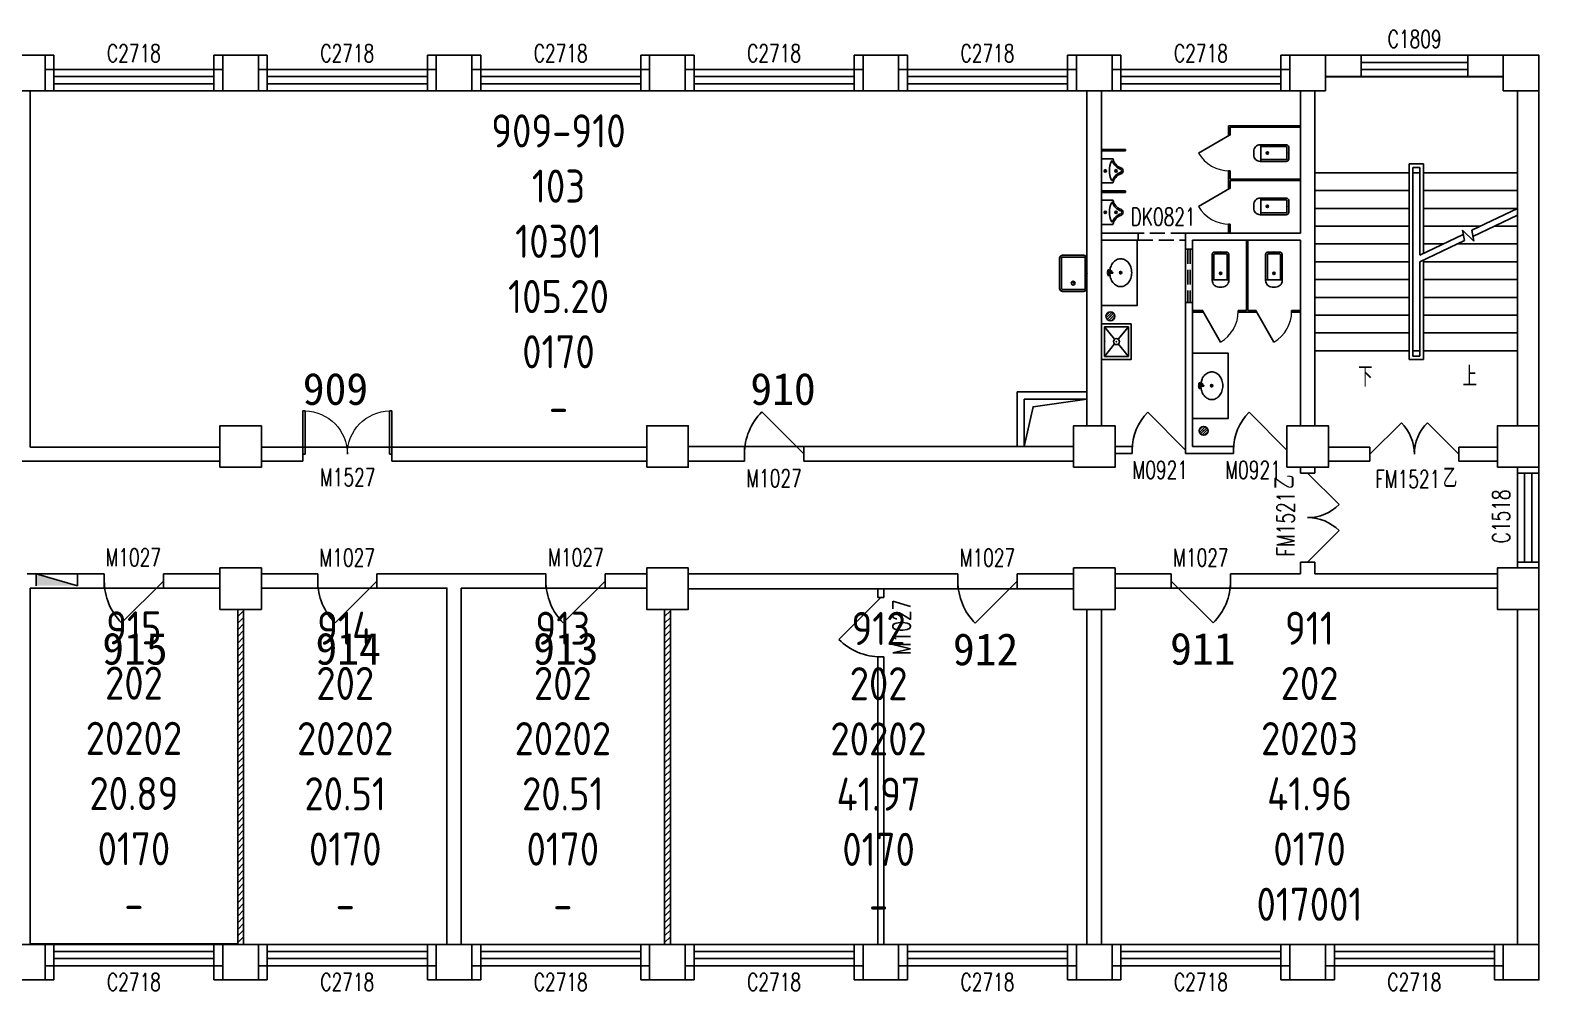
# Model space of a CAD drawing. Extents: x 246802 to 341426, y 15617 to 32064.
# Drawn here: x 315976 to 341426, y 15857 to 32064 of the extents above; entities that cross this region are included whole.
import ezdxf

# ---------------------------------------------------------------- set-up
doc = ezdxf.new("R2010")
doc.units = 0
doc.header["$LTSCALE"] = 1000
doc.header["$MEASUREMENT"] = 0
doc.linetypes.add('DASH', pattern=[0.35, 0.25, -0.1])
for name, color, linetype in [('body', 30, 'Continuous'), ('GROS', 6, 'Continuous'), ('name', 1, 'Continuous'), ('RM$', 5, 'Continuous'), ('RM$TXT', 5, 'Continuous')]:
    doc.layers.add(name, color=color, linetype=linetype)
doc.layers.get('0').freeze()
doc.styles.add('_TCH_DIM', font='SIMPLEX', dxfattribs={"bigfont": 'GBCBIG'})
doc.styles.add('_TCH_WINDOW', font='SIMPLEX', dxfattribs={"bigfont": 'GBCBIG'})
doc.styles.get("Standard").update_dxf_attribs({"font": 'gbenor.shx', "bigfont": 'gbcbig.shx'})

# ---------------------------------------------------------------- blocks, each defined once
blk = doc.blocks.new('_FZHK')
blk.add_lwpolyline([(-0.5, -0.5), (0.5, -0.5), (0.5, 0.5), (-0.5, 0.5)], close=True)
blk = doc.blocks.new('$DorLib2D$00000114')
at = {"color": 0}
blk.add_line((0.5, 0), (-0.207, 0.707), dxfattribs=at)
blk.add_arc((0.5, 0), 1, 135, 180, dxfattribs=at)
blk = doc.blocks.new('$WINLIB2D$00000001')
at = {"color": 0}
for points in [[(-0.5, 0.5), (-0.5, -0.5)], [(-0.5, 0.5), (0.5, 0.5)], [(0.5, -0.5), (0.5, 0.5)], [(0.5, 0.1667), (-0.5, 0.1667)], [(0.5, -0.1667), (-0.5, -0.1667)], [(-0.5, -0.5), (0.5, -0.5)]]:
    blk.add_lwpolyline(points, dxfattribs=at)
blk = doc.blocks.new('$DorLib2D$00000116')
at = {"color": 0}
for p, q in [((-0.5, 0), (-0.146, 0.354)), ((0.5, 0), (0.146, 0.354))]:
    blk.add_line(p, q, dxfattribs=at)
for centre, start, end in [((-0.5, 0), 0, 45), ((0.5, 0), 135, 180)]:
    blk.add_arc(centre, 0.5, start, end, dxfattribs=at)
blk = doc.blocks.new('$lvtry$00000201')
at = {"color": 0}
for p, q in [((100, -30, 0), (-100, -30, 0)), ((110, -470, 0), (110, -40, 0)), ((140, -470, 0), (-140, -470, 0))]:
    blk.add_line(p, q, dxfattribs=at)
at = {"color": 0, "elevation": 0}
blk.add_lwpolyline([(140, -40, 0.414214), (100, 0), (-100, 0, 0.414214), (-140, -40), (-140, -480, 0.414214), (-30, -590), (30, -590, 0.414214), (140, -480)], format="xyb", close=True, dxfattribs=at)
blk.add_lwpolyline([(-110, -40), (-110, -470)], dxfattribs=at)
at = {"color": 0}
blk.add_circle((0, -359, 0), 20, dxfattribs=at)
for centre, start, end in [((-100, -40, 0), 90, 180), ((100, -40, 0), 0, 90)]:
    blk.add_arc(centre, 10, start, end, dxfattribs=at)
for p in [(0, 0, 0), (0, -359, 0)]:
    blk.add_point(p, dxfattribs=at)
blk = doc.blocks.new('$TCHSYS$APDOOR2D')
blk.add_line((0.5, 0), (0, 0.866))
at = {"lineweight": 13}
blk.add_arc((0.5, 0), 1, 120, 180, dxfattribs=at)
blk = doc.blocks.new('$lvtry$00000222')
at = {"color": 0, "elevation": 0}
blk.add_lwpolyline([(-205, -191), (-205, 0), (205, 0), (205, -191, 0.268068), (51, -323, -0.317765), (0, -360, -0.317765), (-51, -323, 0.268068)], format="xyb", close=True, dxfattribs=at)
at = {"color": 0}
for centre in [(0, -60, 0), (0, -242, 0)]:
    blk.add_circle(centre, 20, dxfattribs=at)
for centre, radius, start, end in [((-152, -175, 0), 10, 114.1084, 248.1394), ((5, -526, 0), 395, 66.6675, 114.1084), ((-243, -401, 0), 233, 19.2639, 68.1394), ((243, -401, 0), 233, 110.4941, 160.7361), ((158, -173, 0), 10, 290.4941, 66.6675), ((0, -316, 0), 24, 199.2639, 269.4998), ((0, -316, 0), 24, 270.5002, 340.7361)]:
    blk.add_arc(centre, radius, start, end, dxfattribs=at)
for p in [(0, -60, 0), (0, -242, 0)]:
    blk.add_point(p, dxfattribs=at)
blk = doc.blocks.new('$DorLib2D$00000002')
for p, q in [((-0.5, 0), (-0.5, 0.4875)), ((-0.475, 0.4875), (-0.5, 0.4875)), ((-0.475, 0), (-0.475, 0.4875)), ((0.475, 0), (0.475, 0.4875)), ((0.475, 0.4875), (0.5, 0.4875)), ((0.5, 0), (0.5, 0.4875)), ((-0.5, 0), (-0.475, 0)), ((0.5, 0), (0.475, 0))]:
    blk.add_line(p, q)
at = {"lineweight": 13}
for centre, start, end in [((-0.4875, 0), 0, 88.53072), ((0.4875, 0), 91.46928, 180)]:
    blk.add_arc(centre, 0.4875, start, end, dxfattribs=at)
blk = doc.blocks.new('$lvtry$00000191')
at = {"color": 0}
for p, q in [((-250, -50, 0), (-39, -219, 0)), ((39, -219, 0), (250, -50, 0)), ((-250, -450, 0), (-39, -281, 0)), ((39, -281, 0), (250, -450, 0))]:
    blk.add_line(p, q, dxfattribs=at)
at = {"color": 0, "elevation": 0}
for points in [[(300, -500), (300, 0), (-300, 0), (-300, -500)], [(250, -450), (250, -50), (-250, -50), (-250, -450)]]:
    blk.add_lwpolyline(points, close=True, dxfattribs=at)
at = {"color": 0}
blk.add_circle((0, -250, 0), 50, dxfattribs=at)
for p in [(0, -50, 0), (0, -250, 0)]:
    blk.add_point(p, dxfattribs=at)
blk = doc.blocks.new('$lvtry$00000171')
for p, q in [((-74, 11), (-11, 74)), ((-70, -27), (27, 70)), ((-53, -53), (53, 53)), ((-27, -70), (70, 27)), ((11, -74), (74, -11))]:
    blk.add_line(p, q)
blk.add_circle((0, 0), 75)
blk.add_point((0, 0))
blk = doc.blocks.new('$lvtry$00000194')
at = {"color": 0}
for p, q in [((-17, -27), (-17, -17)), ((17, -27), (17, -17))]:
    blk.add_line(p, q, dxfattribs=at)
blk.add_lwpolyline([(14, -39, -0.067374), (92, -53, -0.088152), (166, -93, -0.105269), (218, -155, -0.121685), (235, -224, -0.121685), (218, -292, -0.105269), (166, -355, -0.088152), (92, -394, -0.078966), (0, -409, -0.078966), (-92, -394, -0.088152), (-166, -355, -0.105269), (-218, -292, -0.121685), (-235, -224, -0.121685), (-218, -155, -0.105269), (-166, -93, -0.088152), (-92, -53, -0.059935), (-23, -40, -0.059935)], format="xyb", dxfattribs=at)
for centre, radius in [((0, -221), 20), ((0, -27), 16.7), ((0, -221), 15)]:
    blk.add_circle(centre, radius, dxfattribs=at)
for centre, radius, start, end in [((0, -17), 16.7, 0, 180), ((-40, -17), 10.1, 106.6096, 258.1648), ((-64, 250), 259, 274.7069, 282.3732), ((-75, -197), 173, 71.36, 79.1873), ((-29, -63), 6.77, 155.344, 308.3224), ((-171, 35), 166, 324.8411, 338.1337), ((-171, 35), 170, 324.8411, 331.3523), ((-29, -63), 3.37, 155.344, 308.3224), ((100, -178), 170, 132.3141, 138.8253), ((100, -178), 166, 125.5327, 138.8253), ((-12, -42), 10.6, 201.8924, 261.774), ((-381, -99), 372, 2.3982, 6.7627), ((0, -80), 9.9, 201.7837, 338.2163), ((64, 250), 259, 257.6268, 265.2931), ((381, -99), 372, 170.1008, 177.6018), ((75, -197), 173, 100.8127, 110.4191), ((40, -17), 10.1, 281.8352, 73.3904)]:
    blk.add_arc(centre, radius, start, end, dxfattribs=at)
for p in [(0, -27), (0, -221)]:
    blk.add_point(p, dxfattribs=at)
blk = doc.blocks.new('$lvtry$00000186')
at = {"color": 0}
for p, q in [((-275, -410, 0), (-275, -50, 0)), ((-255, -30, 0), (255, -30, 0)), ((275, -50, 0), (275, -410, 0)), ((255, -430, 0), (-255, -430, 0))]:
    blk.add_line(p, q, dxfattribs=at)
at = {"color": 0, "elevation": 0}
blk.add_lwpolyline([(-255, -460, -0.414214), (-305, -410), (-305, -50, -0.414214), (-255, 0), (255, 0, -0.414214), (305, -50), (305, -410, -0.414214), (255, -460)], format="xyb", close=True, dxfattribs=at)
at = {"color": 0}
blk.add_circle((165, -230, 0), 32.5, dxfattribs=at)
for centre, start, end in [((-255, -50, 0), 90, 180), ((255, -50, 0), 0, 90), ((-255, -410, 0), 180, 270), ((255, -410, 0), 270, 0)]:
    blk.add_arc(centre, 20, start, end, dxfattribs=at)
for p in [(0, 0), (165, -230, 0)]:
    blk.add_point(p, dxfattribs=at)

msp = doc.modelspace()

# ---------------------------------------------------------------- hatches: boundary and pattern name
at = {"layer": 'body'}
msp.add_hatch(color=30, dxfattribs=at).paths.add_polyline_path([(316776, 22691), (316076, 22691), (316076, 22891)])
h = msp.add_hatch(dxfattribs=at)
h.set_pattern_fill('ANSI31', color=30, scale=50)
h.set_pattern_definition([(45, (-437341.08, -19257.1), (-56.126601, 56.126601), [])])
h.paths.add_polyline_path([(319576, 22291), (319526, 22291), (319476, 22291), (319476, 16641), (319576, 16641)])
h = msp.add_hatch(dxfattribs=at)
h.set_pattern_fill('ANSI31', color=30, scale=50)
h.set_pattern_definition([(45, (-430141.08, -19257.1), (-56.126601, 56.126601), [])])
h.paths.add_polyline_path([(326776, 22291), (326726, 22291), (326676, 22291), (326676, 16641), (326776, 16641)])

# ---------------------------------------------------------------- linework, layer by layer
at = {"layer": 'body', "color": 30}
for p, q in [((316376, 31641), (316226, 31641)), ((316376, 31401), (316376, 31641)), ((319226, 31641), (319076, 31641)), ((319076, 31641), (319076, 31401)), ((319976, 31641), (319826, 31641)), ((319976, 31401), (319976, 31641)), ((322826, 31641), (322676, 31641)), ((322676, 31641), (322676, 31401)), ((323576, 31641), (323426, 31641)), ((323576, 31401), (323576, 31641)), ((326426, 31641), (326276, 31641)), ((326276, 31641), (326276, 31401)), ((327176, 31641), (327026, 31641)), ((327176, 31401), (327176, 31641)), ((330026, 31641), (329876, 31641)), ((329876, 31641), (329876, 31401)), ((330776, 31641), (330626, 31641)), ((330776, 31401), (330776, 31641)), ((333626, 31641), (333476, 31641)), ((333476, 31641), (333476, 31401)), ((334376, 31641), (334226, 31641)), ((334376, 31401), (334376, 31641)), ((337226, 31641), (337076, 31641)), ((337076, 31641), (337076, 31401)), ((338426, 31641), (337826, 31641)), ((338426, 31281), (338426, 31641)), ((340826, 31641), (340226, 31641)), ((340226, 31641), (340226, 31281)), ((316376, 31401), (316226, 31401)), ((316376, 31041), (316376, 31401)), ((319226, 31401), (319076, 31401)), ((319076, 31401), (319076, 31041)), ((319976, 31401), (319826, 31401)), ((319976, 31041), (319976, 31401)), ((322826, 31401), (322676, 31401)), ((322676, 31401), (322676, 31041)), ((323576, 31401), (323426, 31401)), ((323576, 31041), (323576, 31401)), ((326426, 31401), (326276, 31401)), ((326276, 31401), (326276, 31041)), ((327176, 31401), (327026, 31401)), ((327176, 31041), (327176, 31401)), ((330026, 31401), (329876, 31401)), ((329876, 31401), (329876, 31041)), ((330776, 31401), (330626, 31401)), ((330776, 31041), (330776, 31401)), ((333626, 31401), (333476, 31401)), ((333476, 31401), (333476, 31041)), ((334376, 31401), (334226, 31401)), ((334376, 31041), (334376, 31401)), ((337226, 31401), (337076, 31401)), ((337076, 31401), (337076, 31041)), ((337826, 31281), (338426, 31281)), ((340826, 31277), (337826, 31277)), ((340226, 31281), (340826, 31281)), ((315976, 25031), (315976, 31041)), ((316226, 31041), (316376, 31041)), ((319076, 31041), (319226, 31041)), ((319826, 31041), (319976, 31041)), ((322676, 31041), (322826, 31041)), ((323426, 31041), (323576, 31041)), ((326276, 31041), (326426, 31041)), ((327026, 31041), (327176, 31041)), ((329876, 31041), (330026, 31041)), ((330626, 31041), (330776, 31041)), ((333476, 31041), (333626, 31041)), ((333801, 31041), (333801, 28641)), ((334051, 31041), (334051, 28641)), ((334226, 31041), (334376, 31041)), ((337076, 31041), (337226, 31041)), ((337406, 31041), (337406, 28641)), ((337646, 31041), (337646, 28641)), ((337648, 31041), (337648, 29657)), ((341066, 25391), (341066, 31041)), ((341068, 29657), (341068, 31041)), ((341426, 25391), (341426, 31041)), ((337406, 30453), (336193, 30453)), ((336193, 30453), (336193, 30291)), ((336193, 30291), (336218, 30291)), ((337406, 30428), (336218, 30428)), ((336218, 30291), (336218, 30428)), ((337406, 30428), (337406, 30453)), ((334051, 30053), (334451, 30053)), ((334051, 30053), (334051, 30028)), ((334451, 30053), (334451, 30028)), ((334051, 30028), (334451, 30028)), ((339478, 29807), (339238, 29807)), ((339238, 29807), (339238, 26507)), ((339478, 28298), (339478, 29807)), ((336218, 29691), (336193, 29691)), ((336193, 29691), (336193, 29541)), ((336193, 29541), (336193, 29391)), ((336218, 29553), (336218, 29691)), ((337406, 29553), (336218, 29553)), ((337406, 29528), (336218, 29528)), ((336218, 29391), (336218, 29528)), ((337406, 29528), (337406, 29553)), ((337648, 29657), (337648, 26657)), ((339238, 29657), (337648, 29657)), ((337648, 29657), (339238, 29657)), ((339418, 29747), (339298, 29747)), ((339298, 29747), (339298, 26567)), ((339298, 29657), (339298, 26657)), ((339298, 29657), (339418, 29657)), ((339418, 28269), (339418, 29747)), ((339418, 28269), (339418, 29657)), ((339478, 29657), (341068, 29657)), ((339478, 29657), (341068, 29657)), ((341068, 29056), (341068, 29657)), ((334051, 29353), (334451, 29353)), ((334051, 29353), (334051, 29328)), ((334051, 29328), (334451, 29328)), ((334451, 29353), (334451, 29328)), ((336193, 29391), (336218, 29391)), ((339238, 29357), (337648, 29357)), ((339478, 29357), (341068, 29357)), ((339238, 29057), (337648, 29057)), ((339478, 29057), (341068, 29057)), ((340296, 28688), (341068, 29056)), ((336218, 28791), (336193, 28791)), ((336193, 28791), (336193, 28641)), ((336218, 28641), (336218, 28791)), ((340315, 28586), (341068, 28946)), ((341068, 26657), (341068, 28946)), ((333801, 28641), (333801, 25961)), ((334051, 28641), (334051, 25961)), ((334666, 28641), (334051, 28641)), ((334051, 28521), (334666, 28521)), ((334666, 28521), (334666, 28641)), ((335586, 28641), (335466, 28641)), ((335466, 28641), (335466, 28521)), ((335466, 28521), (335466, 27321)), ((335586, 28641), (336206, 28641)), ((335586, 28521), (335586, 27321)), ((335586, 28521), (336206, 28521)), ((336206, 28641), (337406, 28641)), ((336206, 28521), (337406, 28521)), ((336493, 28521), (336493, 27333)), ((336518, 28521), (336493, 28521)), ((336518, 28521), (336518, 27333)), ((337406, 28521), (337406, 25391)), ((337646, 28641), (337646, 25391)), ((339238, 28757), (337648, 28757)), ((339418, 28269), (340152, 28619)), ((339418, 28158), (340171, 28518)), ((339478, 28757), (340441, 28757)), ((340171, 28518), (340139, 28693)), ((340139, 28693), (340331, 28505)), ((340331, 28505), (340296, 28688)), ((340673, 28757), (341068, 28757)), ((339238, 28457), (337648, 28457)), ((339478, 28457), (339812, 28457)), ((340045, 28457), (341068, 28457)), ((339238, 28157), (337648, 28157)), ((339418, 26657), (339418, 28158)), ((339418, 26567), (339418, 28158)), ((339478, 26507), (339478, 28187)), ((339478, 28157), (341068, 28157)), ((339238, 27857), (337648, 27857)), ((339478, 27857), (341068, 27857)), ((339238, 27557), (337648, 27557)), ((339478, 27557), (341068, 27557)), ((335466, 27321), (335466, 25041)), ((335756, 27333), (335586, 27333)), ((335586, 27321), (335586, 25041)), ((335586, 27308), (335756, 27308)), ((335756, 27308), (335756, 27333)), ((336493, 27333), (336356, 27333)), ((336356, 27333), (336356, 27308)), ((336356, 27308), (336506, 27308)), ((336506, 27308), (336656, 27308)), ((336656, 27333), (336518, 27333)), ((336656, 27308), (336656, 27333)), ((337406, 27333), (337256, 27333)), ((337256, 27333), (337256, 27308)), ((337256, 27308), (337406, 27308)), ((337406, 27308), (337406, 27333)), ((339238, 27257), (337648, 27257)), ((339478, 27257), (341068, 27257)), ((339238, 26957), (337648, 26957)), ((339478, 26957), (341068, 26957)), ((339238, 26657), (337648, 26657)), ((339238, 26507), (339478, 26507)), ((339418, 26657), (339298, 26657)), ((339298, 26567), (339418, 26567)), ((339478, 26657), (341068, 26657)), ((332626, 25041), (332626, 25961)), ((332626, 25961), (333801, 25961)), ((333801, 25961), (333801, 25391)), ((334051, 25961), (334051, 25391)), ((332746, 25041), (332746, 25841)), ((332746, 25841), (333801, 25841)), ((315976, 25031), (319176, 25031)), ((320576, 25031), (319876, 25031)), ((320576, 24791), (320576, 25031)), ((326376, 25031), (322076, 25031)), ((322076, 25031), (322076, 24791)), ((328026, 25041), (327076, 25041)), ((328026, 24791), (328026, 25041)), ((333576, 25041), (329026, 25041)), ((329026, 25041), (329026, 24791)), ((332626, 25041), (332746, 25041)), ((334566, 25041), (334276, 25041)), ((334566, 24921), (334566, 25041)), ((335466, 25041), (335466, 24921)), ((336276, 25041), (335586, 25041)), ((336276, 24921), (336276, 25041)), ((338576, 25031), (337876, 25031)), ((338576, 24791), (338576, 25031)), ((340726, 25031), (340076, 25031)), ((340076, 25031), (340076, 24791)), ((315806, 24791), (316046, 24791)), ((316046, 24791), (316046, 24791)), ((316046, 24791), (319176, 24791)), ((319876, 24791), (320576, 24791)), ((322076, 24791), (326376, 24791)), ((327076, 24791), (328026, 24791)), ((329026, 24791), (333576, 24791)), ((334276, 24921), (334566, 24921)), ((335466, 24921), (335586, 24921)), ((335586, 24921), (336276, 24921)), ((337406, 24691), (337406, 24591)), ((337646, 24591), (337646, 24691)), ((337876, 24791), (338576, 24791)), ((340076, 24791), (340726, 24791)), ((341066, 24691), (341066, 24591)), ((341426, 24591), (341426, 24691)), ((337406, 24591), (337646, 24591)), ((341066, 24591), (341426, 24591)), ((337646, 23091), (337406, 23091)), ((337406, 23091), (337406, 22891)), ((337646, 22891), (337646, 23091)), ((341426, 23091), (341066, 23091)), ((341066, 23091), (341066, 22991)), ((341426, 22991), (341426, 23091)), ((317226, 22891), (315926, 22891)), ((315976, 22651), (317226, 22651)), ((315976, 16641), (315976, 22651)), ((316076, 22691), (316076, 22891)), ((316776, 22691), (316076, 22891)), ((316776, 22691), (316776, 22891)), ((317226, 22651), (317226, 22891)), ((319176, 22891), (318226, 22891)), ((318226, 22891), (318226, 22651)), ((318226, 22651), (319176, 22651)), ((320826, 22891), (319876, 22891)), ((319876, 22651), (320826, 22651)), ((320826, 22651), (320826, 22891)), ((323126, 22891), (321826, 22891)), ((321826, 22891), (321826, 22651)), ((321826, 22651), (323006, 22651)), ((323006, 22651), (323006, 16641)), ((324676, 22891), (323126, 22891)), ((323246, 22651), (324676, 22651)), ((323246, 22651), (323246, 16641)), ((324676, 22651), (324676, 22891)), ((326376, 22891), (325676, 22891)), ((325676, 22891), (325676, 22651)), ((325676, 22651), (326376, 22651)), ((327076, 22891), (330326, 22891)), ((331626, 22891), (330326, 22891)), ((331626, 22641), (331626, 22891)), ((333576, 22891), (332626, 22891)), ((332626, 22891), (332626, 22641)), ((335226, 22891), (334276, 22891)), ((334276, 22651), (335226, 22651)), ((335226, 22651), (335226, 22891)), ((337406, 22891), (336226, 22891)), ((336226, 22891), (336226, 22651)), ((336226, 22651), (337526, 22651)), ((340726, 22651), (337526, 22651)), ((340726, 22891), (337646, 22891)), ((327076, 22641), (330326, 22641)), ((330276, 22641), (330276, 22491)), ((330276, 22491), (330376, 22491)), ((330326, 22641), (331626, 22641)), ((330376, 22491), (330376, 22641)), ((332626, 22641), (333576, 22641)), ((319476, 16641), (319476, 22291)), ((319576, 16641), (319576, 22291)), ((326676, 16641), (326676, 22291)), ((326776, 16641), (326776, 22291)), ((333801, 22291), (333801, 16641)), ((334051, 22291), (334051, 16641)), ((341066, 16641), (341066, 22291)), ((341426, 16641), (341426, 22291)), ((330376, 21491), (330276, 21491)), ((330276, 21491), (330276, 16641)), ((330376, 16641), (330376, 21491)), ((316376, 16641), (316226, 16641)), ((316376, 16281), (316376, 16641)), ((319226, 16641), (319076, 16641)), ((319076, 16641), (319076, 16281)), ((319976, 16641), (319826, 16641)), ((319976, 16281), (319976, 16641)), ((322826, 16641), (322676, 16641)), ((322676, 16641), (322676, 16281)), ((323576, 16641), (323426, 16641)), ((323576, 16281), (323576, 16641)), ((326426, 16641), (326276, 16641)), ((326276, 16641), (326276, 16281)), ((327176, 16641), (327026, 16641)), ((327176, 16281), (327176, 16641)), ((330026, 16641), (329876, 16641)), ((329876, 16641), (329876, 16281)), ((330776, 16641), (330626, 16641)), ((330776, 16281), (330776, 16641)), ((333626, 16641), (333476, 16641)), ((333476, 16641), (333476, 16281)), ((334376, 16641), (334226, 16641)), ((334376, 16281), (334376, 16641)), ((337226, 16641), (337076, 16641)), ((337076, 16641), (337076, 16281)), ((337976, 16641), (337826, 16641)), ((337976, 16281), (337976, 16641)), ((340826, 16641), (340676, 16641)), ((340676, 16641), (340676, 16281)), ((316226, 16281), (316376, 16281)), ((316226, 16041), (316376, 16041)), ((316376, 16041), (316376, 16281)), ((319076, 16281), (319226, 16281)), ((319076, 16281), (319076, 16041)), ((319076, 16041), (319226, 16041)), ((319826, 16281), (319976, 16281)), ((319826, 16041), (319976, 16041)), ((319976, 16041), (319976, 16281)), ((322676, 16281), (322826, 16281)), ((322676, 16281), (322676, 16041)), ((322676, 16041), (322826, 16041)), ((323426, 16281), (323576, 16281)), ((323426, 16041), (323576, 16041)), ((323576, 16041), (323576, 16281)), ((326276, 16281), (326426, 16281)), ((326276, 16281), (326276, 16041)), ((326276, 16041), (326426, 16041)), ((327026, 16281), (327176, 16281)), ((327026, 16041), (327176, 16041)), ((327176, 16041), (327176, 16281)), ((329876, 16281), (330026, 16281)), ((329876, 16281), (329876, 16041)), ((329876, 16041), (330026, 16041)), ((330626, 16281), (330776, 16281)), ((330626, 16041), (330776, 16041)), ((330776, 16041), (330776, 16281)), ((333476, 16281), (333626, 16281)), ((333476, 16281), (333476, 16041)), ((333476, 16041), (333626, 16041)), ((334226, 16281), (334376, 16281)), ((334226, 16041), (334376, 16041)), ((334376, 16041), (334376, 16281)), ((337076, 16281), (337076, 16041)), ((337076, 16041), (337226, 16041)), ((337826, 16041), (337976, 16041)), ((337976, 16041), (337976, 16281)), ((340676, 16281), (340826, 16281)), ((340676, 16281), (340676, 16041)), ((340676, 16041), (340826, 16041))]:
    msp.add_line(p, q, dxfattribs=at)
at = {"layer": 'body', "color": 30, "linetype": 'DASH'}
for p, q in [((335466, 28641), (334666, 28641)), ((334666, 28521), (335466, 28521)), ((335586, 28371, 900), (335466, 28371, 900)), ((335506, 28371, 900), (335506, 27471, 900)), ((335546, 28371, 900), (335546, 27471, 900)), ((335586, 27471, 900), (335466, 27471, 900))]:
    msp.add_line(p, q, dxfattribs=at)
at = {"layer": 'body', "color": 30}
for points in [[(338473, 26507, 0, 0, 0), (338473, 30467, 0, 0, 0), (340243, 30467, 0, 0, 0), (340243, 29057, 80, 0, 0), (340243, 28757, 0, 0, 0)], [(340243, 26507, 0, 0, 0), (340243, 28157, 80, 0, 0), (340243, 28457, 0, 0, 0)]]:
    msp.add_lwpolyline(points, format="xyseb", dxfattribs=at)
for points in [[(334051, 27421), (334051, 28521), (334651, 28521), (334651, 27421)], [(335586, 25514), (335586, 26614), (336186, 26614), (336186, 25514)]]:
    msp.add_lwpolyline(points, close=True, dxfattribs=at)
msp.add_lwpolyline([(333801, 25841), (332894, 25712), (332746, 25041)], dxfattribs=at)
at = {"layer": 'GROS'}
msp.add_lwpolyline([(315626, 16041), (316226, 16041), (316226, 16281), (319226, 16281), (319226, 16041), (319826, 16041), (319826, 16281), (322826, 16281), (322826, 16041), (323426, 16041), (323426, 16281), (326426, 16281), (326426, 16041), (327026, 16041), (327026, 16281), (330026, 16281), (330026, 16041), (330626, 16041), (330626, 16281), (333626, 16281), (333626, 16041), (334226, 16041), (334226, 16281), (337226, 16281), (337226, 16041), (337826, 16041), (337826, 16281), (340826, 16281), (340826, 16041), (341426, 16041), (341426, 31641), (337226, 31641), (337226, 31401), (334226, 31401), (334226, 31641), (333626, 31641), (333626, 31401), (330626, 31401), (330626, 31641), (330026, 31641), (330026, 31401), (327026, 31401), (327026, 31641), (326426, 31641), (326426, 31401), (323426, 31401), (323426, 31641), (322826, 31641), (322826, 31401), (319826, 31401), (319826, 31641), (319226, 31641), (319226, 31401), (316226, 31401), (316226, 31641), (315626, 31641)], dxfattribs=at)
at = {"layer": 'RM$', "color": 4, "ltscale": 20}
for points in [[(315976, 31041), (315976, 25031), (319176, 25031), (319176, 25391), (319876, 25391), (319876, 25031), (326376, 25031), (326376, 25391), (327076, 25391), (327076, 25041), (332626, 25041), (332626, 25961), (333801, 25961), (333801, 27657), (333801, 27707), (333786, 27671), (333751, 27657), (333391, 27657), (333355, 27671), (333341, 27707), (333341, 28217), (333355, 28252), (333391, 28267), (333751, 28267), (333786, 28252), (333801, 28217), (333801, 31041)], [(315976, 22651), (315976, 16651), (319476, 16651), (319476, 22291), (319176, 22291), (319176, 22651)], [(319876, 22651), (319876, 22291), (319576, 22291), (319576, 16641), (323006, 16641), (323006, 22651)], [(323246, 22651), (323246, 16641), (326676, 16641), (326676, 22291), (326376, 22291), (326376, 22651)], [(334276, 22651), (334276, 22291), (334051, 22291), (334051, 16641), (341066, 16641), (341066, 22291), (340726, 22291), (340726, 22651)]]:
    msp.add_lwpolyline(points, close=True, dxfattribs=at)
at = {"layer": 'RM$'}
msp.add_lwpolyline([(327076, 22641), (333576, 22641), (333576, 22291), (333801, 22291), (333801, 16641), (326776, 16641), (326776, 22291), (327076, 22291)], close=True, dxfattribs=at)

# ---------------------------------------------------------------- block references
at = {"layer": 'body', "color": 30}
ref = msp.add_blockref('$WINLIB2D$00000001', (317726, 31221), dxfattribs=dict(at, xscale=2700, yscale=-360, zscale=360))
ref.add_attrib('A', 'C2718', (317271, 31527), dxfattribs={"color": 30, "height": 297.5, "style": '_TCH_WINDOW', "width": 0.705882})
ref = msp.add_blockref('$WINLIB2D$00000001', (321326, 31221), dxfattribs=dict(at, xscale=2700, yscale=-360, zscale=360))
ref.add_attrib('A', 'C2718', (320871, 31527), dxfattribs={"color": 30, "height": 297.5, "style": '_TCH_WINDOW', "width": 0.705882})
ref = msp.add_blockref('$WINLIB2D$00000001', (324926, 31221), dxfattribs=dict(at, xscale=2700, yscale=-360, zscale=360))
ref.add_attrib('A', 'C2718', (324471, 31527), dxfattribs={"color": 30, "height": 297.5, "style": '_TCH_WINDOW', "width": 0.705882})
ref = msp.add_blockref('$WINLIB2D$00000001', (328526, 31221), dxfattribs=dict(at, xscale=2700, yscale=-360, zscale=360))
ref.add_attrib('A', 'C2718', (328071, 31527), dxfattribs={"color": 30, "height": 297.5, "style": '_TCH_WINDOW', "width": 0.705882})
ref = msp.add_blockref('$WINLIB2D$00000001', (332126, 31221), dxfattribs=dict(at, xscale=2700, yscale=-360, zscale=360))
ref.add_attrib('A', 'C2718', (331671, 31527), dxfattribs={"color": 30, "height": 297.5, "style": '_TCH_WINDOW', "width": 0.705882})
ref = msp.add_blockref('$WINLIB2D$00000001', (335726, 31221), dxfattribs=dict(at, xscale=2700, yscale=-360, zscale=360))
ref.add_attrib('A', 'C2718', (335271, 31527), dxfattribs={"color": 30, "height": 297.5, "style": '_TCH_WINDOW', "width": 0.705882})
ref = msp.add_blockref('$WINLIB2D$00000001', (339326, 31461), dxfattribs=dict(at, xscale=1800, yscale=360, zscale=360, rotation=180))
ref.add_attrib('A', 'C1809', (338876, 31767), dxfattribs={"color": 30, "height": 297.5, "style": '_TCH_WINDOW', "width": 0.705882})
for name, p, xscale, yscale, zscale in [('_FZHK', (315926, 31341), 600, 600, 600), ('_FZHK', (319526, 31341), 600, 600, 600), ('_FZHK', (323126, 31341), 600, 600, 600), ('_FZHK', (326726, 31341), 600, 600, 600), ('_FZHK', (330326, 31341), 600, 600, 600), ('_FZHK', (333926, 31341), 600, 600, 600), ('_FZHK', (337526, 31341), 600, 600, 600), ('_FZHK', (341126, 31341), 600, 600, 600), ('_FZHK', (319526, 25041), 700, 700, 700), ('_FZHK', (326726, 25041), 700, 700, 700), ('_FZHK', (333926, 25041), 700, 700, 700), ('_FZHK', (337526, 25041), 700, 700, 700), ('$DorLib2D$00000116', (339326, 24911), 1500, 1500, 240), ('_FZHK', (341076, 25041), 700, 700, 700), ('_FZHK', (319526, 22641), 700, 700, 700), ('_FZHK', (326726, 22641), 700, 700, 700), ('_FZHK', (333926, 22641), 700, 700, 700), ('_FZHK', (341076, 22641), 700, 700, 700), ('_FZHK', (315926, 16341), 600, 600, 600), ('_FZHK', (319526, 16341), 600, 600, 600), ('_FZHK', (323126, 16341), 600, 600, 600), ('_FZHK', (326726, 16341), 600, 600, 600), ('_FZHK', (330326, 16341), 600, 600, 600), ('_FZHK', (333926, 16341), 600, 600, 600), ('_FZHK', (337526, 16341), 600, 600, 600), ('_FZHK', (341126, 16341), 600, 600, 600)]:
    msp.add_blockref(name, p, dxfattribs=dict(at, xscale=xscale, yscale=yscale, zscale=zscale))
for name, p, xscale, yscale, zscale, rotation in [('$TCHSYS$APDOOR2D', (336206, 29991), 600, 600, 25, 90), ('$TCHSYS$APDOOR2D', (336206, 29091), 600, 600, 25, 90), ('$TCHSYS$APDOOR2D', (336056, 27321), 600, 600, 25, 180), ('$TCHSYS$APDOOR2D', (336956, 27321), 600, 600, 25, 180), ('$DorLib2D$00000116', (337526, 23841), 1500, -1500, 240, 90)]:
    msp.add_blockref(name, p, dxfattribs=dict(at, xscale=xscale, yscale=yscale, zscale=zscale, rotation=rotation))
for name, p, rotation in [('$lvtry$00000201', (337206, 29991), 270), ('$lvtry$00000222', (334051, 29691), 90), ('$lvtry$00000222', (334051, 28991), 90), ('$lvtry$00000201', (337206, 29091), 270), ('$lvtry$00000186', (333801, 27962, 0), 270), ('$lvtry$00000191', (334051, 26810), 90)]:
    msp.add_blockref(name, p, dxfattribs=dict(at, rotation=rotation))
for name, p in [('$lvtry$00000201', (336056, 28321)), ('$lvtry$00000201', (336956, 28321)), ('$lvtry$00000171', (334199, 27237)), ('$lvtry$00000171', (335771, 25305))]:
    msp.add_blockref(name, p, dxfattribs=at)
at = {"layer": 'body', "color": 30, "yscale": -1, "rotation": 270}
for p in [(334149, 27973), (335685, 26066)]:
    msp.add_blockref('$lvtry$00000194', p, dxfattribs=at)
at = {"layer": 'body', "color": 30}
ref = msp.add_blockref('$DorLib2D$00000002', (321326, 24911), dxfattribs=dict(at, xscale=-1500, yscale=1500, zscale=240))
ref.add_attrib('A', 'M1527', (320864, 24373), dxfattribs={"color": 30, "height": 297.5, "style": '_TCH_WINDOW', "width": 0.705882})
ref = msp.add_blockref('$DorLib2D$00000114', (328526, 24916), dxfattribs=dict(at, xscale=1000, yscale=1000, zscale=250))
ref.add_attrib('A', 'M1027', (328056, 24357), dxfattribs={"color": 30, "height": 297.5, "style": '_TCH_WINDOW', "width": 0.705882})
ref = msp.add_blockref('$DorLib2D$00000114', (335016, 24981), dxfattribs=dict(at, xscale=900, yscale=900, zscale=120))
ref.add_attrib('A', 'M0921', (334571, 24497), dxfattribs={"color": 30, "height": 297.5, "style": '_TCH_WINDOW', "width": 0.705882})
ref = msp.add_blockref('$DorLib2D$00000114', (336726, 24981), dxfattribs=dict(at, xscale=900, yscale=900, zscale=120))
ref.add_attrib('A', 'M0921', (336137, 24497), dxfattribs={"color": 30, "height": 297.5, "style": '_TCH_WINDOW', "width": 0.705882})
ref = msp.add_blockref('$WINLIB2D$00000001', (341246, 23841), dxfattribs=dict(at, xscale=1500, yscale=-360, zscale=360, rotation=90))
ref.add_attrib('A', 'C1518', (340939, 23406), dxfattribs={"color": 30, "height": 297.5, "rotation": 90, "style": '_TCH_WINDOW', "width": 0.705882})
ref = msp.add_blockref('$DorLib2D$00000114', (317726, 22771), dxfattribs=dict(at, xscale=-1000, yscale=1000, zscale=240, rotation=180))
ref.add_attrib('A', 'M1027', (317247, 23021), dxfattribs={"color": 30, "height": 297.5, "style": '_TCH_WINDOW', "width": 0.705882})
ref = msp.add_blockref('$DorLib2D$00000114', (321326, 22771), dxfattribs=dict(at, xscale=-1000, yscale=1000, zscale=240, rotation=180))
ref.add_attrib('A', 'M1027', (320856, 23017), dxfattribs={"color": 30, "height": 297.5, "style": '_TCH_WINDOW', "width": 0.705882})
ref = msp.add_blockref('$DorLib2D$00000114', (325176, 22771), dxfattribs=dict(at, xscale=-1000, yscale=1000, zscale=240, rotation=180))
ref.add_attrib('A', 'M1027', (324714, 23021), dxfattribs={"color": 30, "height": 297.5, "style": '_TCH_WINDOW', "width": 0.705882})
ref = msp.add_blockref('$DorLib2D$00000114', (332126, 22766), dxfattribs=dict(at, xscale=1000, yscale=-1000, zscale=250))
ref.add_attrib('A', 'M1027', (331656, 23016), dxfattribs={"color": 30, "height": 297.5, "style": '_TCH_WINDOW', "width": 0.705882})
ref = msp.add_blockref('$DorLib2D$00000114', (335726, 22771), dxfattribs=dict(at, xscale=1000, yscale=1000, zscale=240, rotation=180))
ref.add_attrib('A', 'M1027', (335256, 23017), dxfattribs={"color": 30, "height": 297.5, "style": '_TCH_WINDOW', "width": 0.705882})
ref = msp.add_blockref('$DorLib2D$00000114', (330326, 21991), dxfattribs=dict(at, xscale=1000, yscale=1000, zscale=100, rotation=90))
ref.add_attrib('A', 'M1027', (330824, 21521), dxfattribs={"color": 30, "height": 297.5, "rotation": 90, "style": '_TCH_WINDOW', "width": 0.705882})
ref = msp.add_blockref('$WINLIB2D$00000001', (317726, 16461), dxfattribs=dict(at, xscale=2700, yscale=-360, zscale=360, rotation=180))
ref.add_attrib('A', 'C2718', (317271, 15857), dxfattribs={"color": 30, "height": 297.5, "style": '_TCH_WINDOW', "width": 0.705882})
ref = msp.add_blockref('$WINLIB2D$00000001', (321326, 16461), dxfattribs=dict(at, xscale=2700, yscale=-360, zscale=360, rotation=180))
ref.add_attrib('A', 'C2718', (320871, 15857), dxfattribs={"color": 30, "height": 297.5, "style": '_TCH_WINDOW', "width": 0.705882})
ref = msp.add_blockref('$WINLIB2D$00000001', (324926, 16461), dxfattribs=dict(at, xscale=2700, yscale=-360, zscale=360, rotation=180))
ref.add_attrib('A', 'C2718', (324471, 15857), dxfattribs={"color": 30, "height": 297.5, "style": '_TCH_WINDOW', "width": 0.705882})
ref = msp.add_blockref('$WINLIB2D$00000001', (328526, 16461), dxfattribs=dict(at, xscale=2700, yscale=-360, zscale=360, rotation=180))
ref.add_attrib('A', 'C2718', (328071, 15857), dxfattribs={"color": 30, "height": 297.5, "style": '_TCH_WINDOW', "width": 0.705882})
ref = msp.add_blockref('$WINLIB2D$00000001', (332126, 16461), dxfattribs=dict(at, xscale=2700, yscale=-360, zscale=360, rotation=180))
ref.add_attrib('A', 'C2718', (331671, 15857), dxfattribs={"color": 30, "height": 297.5, "style": '_TCH_WINDOW', "width": 0.705882})
ref = msp.add_blockref('$WINLIB2D$00000001', (335726, 16461), dxfattribs=dict(at, xscale=2700, yscale=-360, zscale=360, rotation=180))
ref.add_attrib('A', 'C2718', (335271, 15857), dxfattribs={"color": 30, "height": 297.5, "style": '_TCH_WINDOW', "width": 0.705882})
ref = msp.add_blockref('$WINLIB2D$00000001', (339326, 16461), dxfattribs=dict(at, xscale=2700, yscale=-360, zscale=360, rotation=180))
ref.add_attrib('A', 'C2718', (338871, 15857), dxfattribs={"color": 30, "height": 297.5, "style": '_TCH_WINDOW', "width": 0.705882})

# ---------------------------------------------------------------- texts
at = {"layer": 'body', "color": 30, "style": '_TCH_WINDOW', "width": 0.705882}
for s, p in [('DK0821', (334538, 28767)), ('FM1521', (338666, 24341))]:
    msp.add_text(s, height=297.5, dxfattribs=at).set_placement(p)
at = {"layer": 'body', "color": 7, "style": '_TCH_DIM'}
for s, p in [('下', (338378, 26052)), ('上', (340139, 26052))]:
    msp.add_text(s, height=338, dxfattribs=at).set_placement(p)
at = {"layer": 'body', "color": 30, "style": '_TCH_WINDOW'}
msp.add_text('乙', height=338, rotation=90, dxfattribs=at).set_placement((337306, 24321))
msp.add_text('乙', height=338, dxfattribs=at).set_placement((339806, 24341))
at = {"layer": 'body', "color": 30, "style": '_TCH_WINDOW', "width": 0.705882}
msp.add_text('FM1521', height=297.5, rotation=90, dxfattribs=at).set_placement((337306, 23181))
at = {"layer": 'name', "color": 1, "char_height": 540, "attachment_point": 1}
for s, insert in [('{\\fFangSong|b0|i0|c134|p49;909}', (320575, 26283)), ('{\\fFangSong|b0|i0|c134|p49;910}', (328125, 26283)), ('{\\fFangSong|b0|i0|c134|p49;915}', (317192, 21900)), ('{\\fFangSong|b0|i0|c134|p49;914}', (320789, 21900)), ('{\\fFangSong|b0|i0|c134|p49;913}', (324462, 21900)), ('{\\fFangSong|b0|i0|c134|p49;911}', (335206, 21900)), ('{\\fFangSong|b0|i0|c134|p49;912}', (331542, 21890))]:
    msp.add_mtext_dynamic_manual_height_columns(s, width=5258.71, gutter_width=1750, heights=[0], dxfattribs=dict(at, insert=insert))
at = {"layer": 'RM$TXT', "char_height": 558.8, "attachment_point": 8}
for s, insert in [('909-910^M^J103^M^J10301^M^J105.20^M^J0170^M^J-^M^J', (324888, 25428)), ('915^M^J202^M^J20202^M^J20.89^M^J0170^M^J-^M^J', (317726, 17043)), ('914^M^J202^M^J20202^M^J20.51^M^J0170^M^J-^M^J', (321291, 17038)), ('913^M^J202^M^J20202^M^J20.51^M^J0170^M^J-^M^J', (324961, 17038)), ('912^M^J202^M^J20202^M^J41.97^M^J0170^M^J-^M^J', (330288, 17033)), ('911^M^J202^M^J20203^M^J41.96^M^J0170^M^J017001^M^J', (337558, 17038))]:
    msp.add_mtext(s, dxfattribs=dict(at, insert=insert))

doc.saveas('drawing.dxf')
